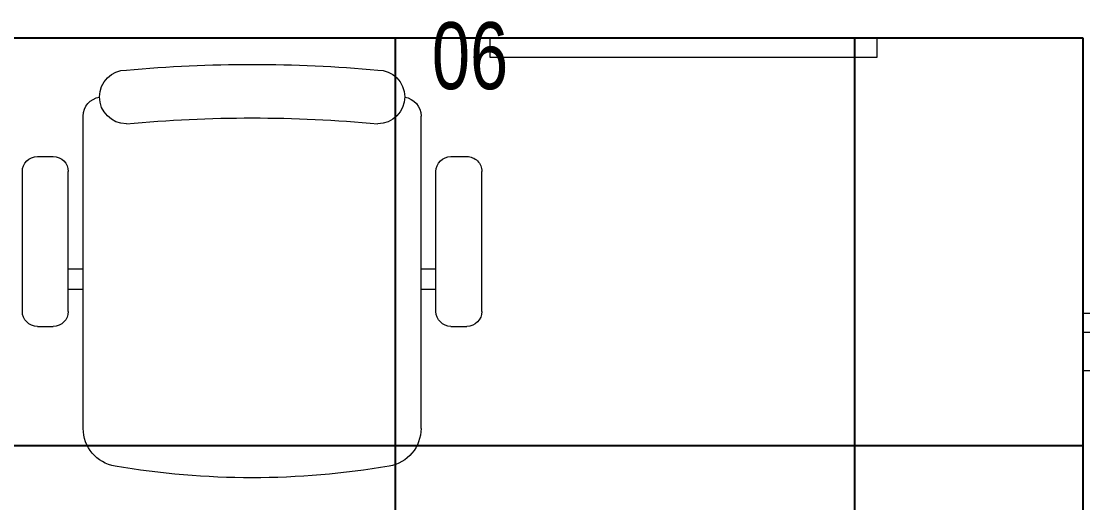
# Model space of a CAD drawing. Header units: inches. Extents: x -246178 to 57169, y -29325 to 19878.
# Drawn here: x 16311 to 17698, y -4775 to -4146 of the extents above; entities that cross this region are included whole.
import ezdxf

# ---------------------------------------------------------------- set-up
doc = ezdxf.new("R2010")
doc.units = ezdxf.units.IN
doc.header["$LTSCALE"] = 25
doc.header["$MEASUREMENT"] = 0
doc.linetypes.add('DASHDOT', pattern=[25.4, 12.7, -6.35, 0, -6.35])
doc.layers.get('0').update_dxf_attribs({"color": 8})
for name, color, linetype, lineweight in [('00-Ground Floor$0$72_EGR_EQP_TAG', 142, 'Continuous', 5), ('00-Ground Floor$0$Aluminum', 251, 'Continuous', 5), ('00-Ground Floor$0$LOADING', 253, 'Continuous', 5), ('00-Ground Floor$0$NEW Wall', 166, 'Continuous', 5), ('00-Ground Floor$0$Walls', 251, 'Continuous', 5), ('E-LITE-CLNG-CNDT', 6, 'DASHDOT', 35)]:
    doc.layers.add(name, color=color, linetype=linetype, lineweight=lineweight)
doc.layers.add('00-Ground Floor$0$False Ceiling', color=251, linetype='Continuous')
doc.styles.add('00-Ground Floor$0$X3G_ENTITY_257CFD', font='swisscl.ttf', dxfattribs={"height": 200})

# ---------------------------------------------------------------- blocks, each defined once
blk = doc.blocks.new('*X67')
at = {"color": 0}
for p, q in [((5, 3), (5, 3)), ((5, 3), (5, 3)), ((5, 3), (5, 3)), ((5, 3), (5, 3)), ((5, 3), (5, 3)), ((5, 3), (5, 3)), ((5, 3), (5, 3)), ((5, 3), (5, 3)), ((5, 3), (5, 3)), ((5, 3), (5, 3)), ((5, 3), (5, 3)), ((5, 3), (5, 3)), ((5, 3), (5, 3)), ((5, 3), (5, 3)), ((5, 3), (5, 3)), ((5, 3), (5, 3)), ((5, 3), (5, 3)), ((5, 3), (5, 3)), ((5, 3), (5, 3)), ((5, 3), (5, 3)), ((5, 3), (5, 3)), ((5, 3), (5, 3)), ((5, 3), (5, 3)), ((5, 3), (5, 3)), ((5, 3), (5, 3)), ((5, 3), (5, 3)), ((5, 3), (5, 3)), ((5, 3), (5, 3)), ((5, 3), (5, 3)), ((5, 3), (5, 3)), ((5, 3), (5, 3)), ((5, 3), (5, 3)), ((5, 3), (5, 3)), ((5, 3), (5, 3)), ((5, 3), (5, 3)), ((5, 3), (5, 3)), ((5, 3), (5, 3)), ((5, 3), (5, 3)), ((5, 3), (5, 3)), ((5, 3), (5, 3)), ((5, 3), (5, 3)), ((5, 3), (5, 3)), ((5, 3), (5, 3)), ((5, 3), (5, 3)), ((5, 3), (5, 3)), ((5, 3), (5, 3)), ((5, 3), (5, 3)), ((5, 3), (5, 3)), ((5, 3), (5, 3)), ((5, 3), (5, 3)), ((5, 3), (5, 3)), ((5, 3), (5, 3)), ((5, 3), (5, 3)), ((5, 3), (5, 3)), ((5, 3), (5, 3)), ((5, 3), (5, 3)), ((5, 3), (5, 3)), ((5, 3), (5, 3)), ((5, 3), (5, 3)), ((5, 3), (5, 3)), ((5, 3), (5, 3)), ((5, 3), (5, 3)), ((5, 3), (5, 3)), ((5, 3), (5, 3)), ((5, 3), (5, 3)), ((5, 3), (5, 3)), ((6, 3), (5, 3)), ((5, 3), (5, 3)), ((6, 3), (5, 3)), ((5, 3), (5, 3)), ((6, 3), (5, 3)), ((5, 3), (5, 3)), ((6, 3), (5, 3)), ((5, 3), (5, 3)), ((5, 3), (5, 3)), ((5, 3), (5, 3)), ((5, 3), (5, 3)), ((5, 3), (5, 3)), ((5, 3), (5, 3)), ((5, 3), (5, 3)), ((5, 3), (5, 3)), ((5, 3), (5, 3)), ((5, 3), (5, 3)), ((5, 3), (5, 3)), ((5, 3), (5, 3)), ((5, 3), (5, 3)), ((5, 3), (5, 3)), ((5, 3), (5, 3)), ((5, 3), (5, 3)), ((5, 3), (5, 3)), ((5, 3), (5, 3)), ((5, 3), (5, 3)), ((5, 3), (5, 3)), ((5, 3), (5, 3)), ((5, 3), (5, 3)), ((5, 3), (5, 3)), ((6, 3), (6, 3)), ((6, 3), (6, 3)), ((6, 3), (6, 3)), ((6, 3), (6, 3)), ((6, 3), (6, 3)), ((6, 3), (6, 3)), ((6, 3), (6, 3)), ((6, 3), (6, 3)), ((6, 3), (6, 3)), ((6, 3), (6, 3)), ((6, 3), (6, 3)), ((6, 3), (6, 3)), ((6, 3), (6, 3)), ((6, 3), (6, 3)), ((6, 3), (6, 3)), ((6, 3), (6, 3)), ((6, 3), (6, 3)), ((6, 3), (6, 3)), ((6, 3), (6, 3)), ((6, 3), (6, 3)), ((6, 3), (6, 3)), ((6, 3), (6, 3)), ((6, 3), (6, 3)), ((6, 3), (6, 3)), ((6, 3), (6, 3)), ((6, 3), (6, 3)), ((6, 3), (6, 3)), ((6, 3), (6, 3)), ((6, 3), (6, 3)), ((6, 3), (6, 3)), ((6, 3), (6, 3)), ((6, 3), (6, 3)), ((6, 3), (6, 3)), ((6, 3), (6, 3)), ((6, 3), (6, 3)), ((6, 3), (6, 3)), ((6, 3), (6, 3)), ((6, 3), (6, 3)), ((6, 3), (6, 3)), ((6, 3), (6, 3)), ((6, 3), (6, 3)), ((6, 3), (6, 3)), ((6, 3), (6, 3)), ((6, 3), (6, 3)), ((6, 3), (6, 3)), ((6, 3), (6, 3)), ((6, 3), (6, 3)), ((6, 3), (6, 3)), ((6, 3), (6, 3)), ((6, 3), (6, 3)), ((6, 3), (6, 3)), ((6, 3), (6, 3)), ((6, 3), (6, 3)), ((6, 3), (6, 3)), ((6, 3), (6, 3)), ((6, 3), (6, 3)), ((6, 3), (6, 3)), ((6, 3), (6, 3)), ((6, 3), (6, 3)), ((6, 3), (6, 3)), ((6, 3), (6, 3)), ((6, 3), (6, 3)), ((6, 3), (6, 3)), ((6, 3), (6, 3)), ((6, 3), (6, 3)), ((6, 3), (6, 3)), ((6, 3), (6, 3)), ((6, 3), (6, 3)), ((6, 3), (6, 3)), ((6, 3), (6, 3)), ((6, 3), (6, 3)), ((6, 3), (6, 3)), ((6, 3), (6, 3)), ((6, 3), (6, 3)), ((6, 3), (6, 3)), ((6, 3), (6, 3)), ((6, 3), (6, 3)), ((6, 3), (6, 3)), ((6, 3), (6, 3)), ((6, 3), (6, 3)), ((6, 3), (6, 3)), ((6, 3), (6, 3)), ((6, 3), (6, 3)), ((6, 3), (6, 3)), ((6, 3), (6, 3)), ((6, 3), (6, 3)), ((6, 3), (6, 3)), ((6, 3), (6, 3)), ((6, 3), (6, 3)), ((6, 3), (6, 3)), ((6, 3), (6, 3)), ((6, 3), (6, 3)), ((6, 3), (6, 3)), ((6, 3), (6, 3)), ((6, 3), (6, 3)), ((6, 3), (6, 3)), ((6, 3), (6, 3)), ((6, 3), (6, 3)), ((6, 3), (6, 3)), ((6, 3), (6, 3)), ((6, 3), (6, 3)), ((6, 3), (6, 3)), ((6, 3), (6, 3)), ((6, 3), (6, 3)), ((6, 3), (6, 3)), ((6, 3), (6, 3)), ((6, 3), (6, 3)), ((6, 3), (6, 3)), ((6, 3), (6, 3)), ((6, 3), (6, 3)), ((6, 3), (6, 3)), ((6, 3), (6, 3)), ((6, 3), (6, 3)), ((6, 3), (6, 3)), ((6, 3), (6, 3)), ((6, 3), (6, 3)), ((6, 3), (6, 3)), ((6, 3), (6, 3)), ((6, 3), (6, 3)), ((6, 3), (6, 3)), ((6, 3), (6, 3)), ((6, 3), (6, 3)), ((6, 3), (6, 3)), ((6, 3), (6, 3)), ((6, 3), (6, 3)), ((6, 3), (6, 3)), ((6, 3), (6, 3)), ((6, 3), (6, 3)), ((6, 3), (6, 3)), ((6, 3), (6, 3)), ((6, 3), (6, 3)), ((6, 3), (6, 3)), ((6, 3), (6, 3)), ((6, 3), (6, 3)), ((6, 3), (6, 3)), ((6, 3), (6, 3)), ((6, 3), (6, 3)), ((6, 3), (6, 3)), ((6, 3), (6, 3)), ((6, 3), (6, 3)), ((6, 3), (6, 3)), ((6, 3), (6, 3)), ((6, 3), (6, 3)), ((6, 3), (6, 3)), ((6, 3), (6, 3)), ((6, 3), (6, 3)), ((6, 3), (6, 3)), ((6, 3), (6, 3)), ((6, 3), (6, 3)), ((6, 3), (6, 3)), ((6, 3), (6, 3)), ((6, 3), (6, 3)), ((6, 3), (6, 3)), ((6, 3), (6, 3)), ((6, 3), (6, 3)), ((6, 3), (6, 3)), ((6, 3), (6, 3)), ((6, 3), (6, 3)), ((6, 3), (6, 3)), ((6, 3), (6, 3)), ((6, 3), (6, 3)), ((6, 3), (6, 3)), ((6, 3), (6, 3)), ((6, 3), (6, 3)), ((6, 3), (6, 3)), ((6, 3), (6, 3)), ((6, 3), (6, 3)), ((6, 3), (6, 3)), ((6, 3), (6, 3)), ((6, 3), (6, 3)), ((6, 3), (6, 3)), ((6, 3), (6, 3)), ((6, 3), (6, 3)), ((6, 3), (6, 3)), ((6, 3), (6, 3)), ((6, 3), (6, 3)), ((6, 3), (6, 3)), ((6, 3), (6, 3)), ((6, 3), (6, 3)), ((6, 3), (6, 3)), ((6, 3), (6, 3)), ((6, 3), (6, 3)), ((6, 3), (6, 3)), ((6, 3), (6, 3)), ((6, 3), (6, 3)), ((6, 3), (6, 3)), ((6, 3), (6, 3)), ((6, 3), (6, 3)), ((6, 3), (6, 3)), ((6, 3), (6, 3)), ((6, 3), (6, 3)), ((6, 3), (6, 3)), ((6, 3), (6, 3)), ((6, 3), (6, 3)), ((6, 3), (6, 3)), ((6, 3), (6, 3)), ((6, 3), (6, 3)), ((6, 3), (6, 3)), ((6, 3), (6, 3)), ((6, 3), (6, 3)), ((6, 3), (6, 3)), ((6, 3), (6, 3)), ((6, 3), (6, 3)), ((6, 3), (6, 3)), ((6, 3), (5, 3)), ((6, 3), (5, 3)), ((6, 3), (5, 3)), ((6, 3), (5, 3)), ((6, 3), (5, 3)), ((6, 3), (6, 3)), ((6, 3), (6, 3)), ((6, 3), (6, 3)), ((6, 3), (6, 3)), ((6, 3), (6, 3)), ((6, 3), (6, 3)), ((6, 3), (6, 3)), ((6, 3), (6, 3)), ((6, 3), (6, 3)), ((6, 3), (6, 3)), ((6, 3), (6, 3)), ((6, 3), (6, 3)), ((6, 3), (6, 3)), ((6, 3), (6, 3)), ((6, 3), (6, 3)), ((6, 3), (6, 3)), ((6, 3), (6, 3)), ((6, 3), (6, 3)), ((6, 3), (6, 3)), ((6, 3), (6, 3)), ((6, 3), (6, 3)), ((6, 3), (6, 3)), ((6, 3), (6, 3)), ((6, 3), (6, 3)), ((6, 3), (6, 3)), ((6, 3), (6, 3)), ((6, 3), (6, 3)), ((6, 3), (6, 3)), ((6, 3), (6, 3)), ((6, 3), (6, 3)), ((6, 3), (6, 3)), ((6, 3), (6, 3)), ((6, 3), (6, 3)), ((6, 3), (6, 3)), ((6, 3), (6, 3)), ((6, 3), (6, 3)), ((6, 3), (6, 3)), ((6, 3), (6, 3)), ((6, 3), (6, 3)), ((6, 3), (6, 3)), ((6, 3), (6, 3)), ((6, 3), (6, 3)), ((6, 3), (6, 3)), ((6, 3), (6, 3)), ((6, 3), (6, 3)), ((6, 3), (6, 3)), ((6, 3), (6, 3)), ((6, 3), (6, 3)), ((6, 3), (6, 3)), ((6, 3), (6, 3)), ((6, 3), (6, 3)), ((6, 3), (6, 3)), ((6, 3), (6, 3)), ((6, 3), (6, 3)), ((6, 3), (6, 3)), ((6, 3), (6, 3)), ((6, 3), (6, 3)), ((6, 3), (6, 3)), ((6, 3), (6, 3)), ((6, 3), (6, 3)), ((6, 3), (6, 3)), ((6, 3), (6, 3)), ((6, 3), (6, 3)), ((6, 3), (6, 3)), ((6, 3), (6, 3)), ((6, 3), (6, 3)), ((6, 3), (6, 3)), ((6, 3), (6, 3)), ((6, 3), (6, 3)), ((6, 3), (6, 3)), ((6, 3), (6, 3)), ((6, 3), (6, 3)), ((6, 3), (6, 3)), ((6, 3), (6, 3)), ((6, 3), (6, 3)), ((6, 3), (6, 3)), ((6, 3), (6, 3)), ((6, 3), (6, 3)), ((6, 3), (6, 3)), ((6, 3), (6, 3)), ((6, 3), (6, 3)), ((6, 3), (6, 3)), ((6, 3), (6, 3)), ((6, 3), (6, 3)), ((6, 3), (6, 3)), ((6, 3), (6, 3)), ((6, 3), (6, 3)), ((6, 3), (6, 3)), ((6, 3), (6, 3)), ((6, 3), (6, 3)), ((6, 3), (6, 3)), ((6, 3), (6, 3)), ((6, 3), (6, 3)), ((6, 3), (6, 3)), ((6, 3), (6, 3)), ((6, 3), (6, 3)), ((6, 3), (6, 3)), ((6, 3), (6, 3)), ((6, 3), (6, 3)), ((6, 3), (6, 3)), ((6, 3), (6, 3)), ((6, 3), (6, 3)), ((6, 3), (6, 3)), ((6, 3), (6, 3)), ((6, 3), (6, 3)), ((6, 3), (6, 3)), ((6, 3), (6, 3)), ((6, 3), (6, 3)), ((6, 3), (6, 3)), ((6, 3), (6, 3)), ((6, 3), (6, 3)), ((6, 3), (6, 3)), ((6, 3), (6, 3)), ((6, 3), (6, 3)), ((6, 3), (6, 3)), ((6, 3), (6, 3)), ((6, 3), (6, 3)), ((6, 3), (6, 3)), ((6, 3), (6, 3)), ((6, 3), (6, 3)), ((6, 3), (6, 3)), ((6, 3), (6, 3)), ((6, 3), (6, 3)), ((6, 3), (6, 3)), ((6, 3), (6, 3)), ((6, 3), (6, 3)), ((6, 3), (6, 3)), ((6, 3), (6, 3)), ((6, 3), (6, 3)), ((6, 3), (6, 3)), ((6, 3), (6, 3)), ((6, 3), (6, 3)), ((6, 3), (6, 3)), ((6, 3), (6, 3)), ((6, 3), (6, 3)), ((6, 3), (6, 3)), ((6, 3), (6, 3)), ((6, 3), (6, 3)), ((6, 3), (6, 3)), ((6, 3), (6, 3)), ((6, 3), (6, 3)), ((6, 3), (6, 3)), ((6, 3), (6, 3)), ((6, 3), (6, 3)), ((6, 3), (6, 3)), ((6, 3), (6, 3)), ((6, 3), (6, 3)), ((6, 3), (6, 3)), ((6, 3), (6, 3)), ((6, 3), (6, 3)), ((6, 3), (6, 3)), ((6, 3), (6, 3)), ((6, 3), (6, 3)), ((6, 3), (6, 3)), ((6, 3), (6, 3)), ((6, 3), (6, 3)), ((6, 3), (6, 3)), ((6, 3), (6, 3)), ((6, 3), (6, 3)), ((6, 3), (6, 3)), ((6, 3), (6, 3)), ((6, 3), (6, 3)), ((6, 3), (6, 3)), ((6, 3), (6, 3)), ((6, 3), (6, 3)), ((6, 3), (6, 3)), ((6, 3), (6, 3)), ((6, 3), (6, 3)), ((6, 3), (6, 3)), ((6, 3), (6, 3)), ((6, 3), (6, 3)), ((6, 3), (6, 3)), ((6, 3), (6, 3)), ((6, 3), (6, 3)), ((6, 3), (6, 3)), ((6, 3), (6, 3)), ((6, 3), (6, 3)), ((6, 3), (6, 3)), ((6, 3), (6, 3)), ((6, 3), (6, 3)), ((6, 3), (6, 3)), ((6, 3), (6, 3)), ((6, 3), (6, 3)), ((6, 3), (6, 3)), ((6, 3), (6, 3)), ((6, 3), (6, 3)), ((6, 3), (6, 3)), ((6, 3), (6, 3)), ((6, 3), (6, 3)), ((6, 3), (6, 3)), ((6, 3), (6, 3)), ((6, 3), (6, 3)), ((6, 3), (6, 3)), ((6, 3), (6, 3)), ((6, 3), (6, 3)), ((6, 3), (6, 3)), ((6, 3), (6, 3)), ((6, 3), (6, 3)), ((6, 3), (6, 3)), ((6, 3), (6, 3)), ((6, 3), (6, 3)), ((6, 3), (6, 3)), ((6, 3), (6, 3)), ((6, 3), (6, 3)), ((6, 3), (6, 3)), ((6, 3), (6, 3)), ((6, 3), (6, 3)), ((6, 3), (6, 3)), ((6, 3), (6, 3)), ((6, 3), (6, 3)), ((6, 3), (6, 3)), ((6, 3), (6, 3)), ((6, 3), (6, 3)), ((6, 3), (6, 3)), ((6, 3), (6, 3)), ((6, 3), (6, 3)), ((6, 3), (6, 3)), ((6, 3), (6, 3)), ((6, 3), (6, 3)), ((6, 3), (6, 3)), ((6, 3), (6, 3)), ((6, 3), (6, 3)), ((6, 3), (6, 3)), ((6, 3), (6, 3)), ((6, 3), (6, 3)), ((6, 3), (6, 3)), ((6, 3), (6, 3)), ((6, 3), (6, 3)), ((6, 3), (6, 3)), ((6, 3), (6, 3)), ((6, 3), (6, 3)), ((6, 3), (6, 3)), ((6, 3), (6, 3)), ((6, 3), (6, 3)), ((6, 3), (6, 3)), ((6, 3), (6, 3)), ((6, 3), (6, 3)), ((6, 3), (6, 3)), ((6, 3), (6, 3)), ((6, 3), (6, 3)), ((6, 3), (6, 3)), ((6, 3), (6, 3)), ((6, 3), (6, 3)), ((6, 3), (6, 3)), ((6, 3), (6, 3)), ((6, 3), (6, 3)), ((6, 3), (6, 3)), ((6, 3), (6, 3)), ((6, 3), (6, 3)), ((6, 3), (6, 3)), ((6, 3), (6, 3)), ((6, 3), (6, 3)), ((6, 3), (6, 3)), ((6, 3), (6, 3)), ((6, 3), (6, 3)), ((6, 3), (6, 3)), ((6, 3), (6, 3)), ((6, 3), (6, 3)), ((6, 3), (6, 3)), ((6, 3), (6, 3)), ((6, 3), (6, 3)), ((6, 3), (6, 3)), ((6, 3), (6, 3)), ((6, 3), (6, 3)), ((6, 3), (6, 3)), ((6, 3), (6, 3)), ((6, 3), (6, 3)), ((6, 3), (6, 3)), ((6, 3), (6, 3)), ((6, 3), (6, 3)), ((6, 3), (6, 3)), ((6, 3), (6, 3)), ((6, 3), (6, 3)), ((6, 3), (6, 3)), ((6, 3), (6, 3)), ((6, 3), (6, 3)), ((6, 3), (6, 3)), ((6, 3), (6, 3)), ((6, 3), (6, 3)), ((6, 3), (6, 3)), ((6, 3), (6, 3)), ((6, 3), (6, 3)), ((6, 3), (6, 3)), ((6, 3), (6, 3)), ((6, 3), (6, 3)), ((6, 3), (6, 3)), ((6, 3), (6, 3)), ((6, 3), (6, 3)), ((6, 3), (6, 3)), ((6, 3), (6, 3)), ((6, 3), (6, 3)), ((6, 3), (6, 3)), ((6, 3), (6, 3)), ((6, 3), (6, 3)), ((6, 3), (6, 3)), ((6, 3), (6, 3)), ((6, 3), (6, 3)), ((6, 3), (6, 3)), ((6, 3), (6, 3)), ((6, 3), (6, 3)), ((6, 3), (6, 3)), ((6, 3), (6, 3)), ((6, 3), (6, 3)), ((6, 3), (6, 3)), ((6, 3), (6, 3)), ((6, 3), (6, 3)), ((6, 3), (6, 3)), ((6, 3), (6, 3)), ((6, 3), (6, 3)), ((6, 3), (6, 3)), ((6, 3), (6, 3)), ((6, 3), (6, 3)), ((6, 3), (6, 3)), ((6, 3), (6, 3)), ((6, 3), (6, 3)), ((6, 3), (6, 3)), ((6, 3), (6, 3))]:
    blk.add_line(p, q, dxfattribs=at)
blk = doc.blocks.new('*X68')
at = {"color": 0}
for p, q in [((13, 1), (13, 1)), ((13, 1), (13, 1)), ((13, 1), (13, 1)), ((13, 1), (13, 1)), ((13, 1), (13, 1)), ((13, 1), (13, 1)), ((13, 1), (13, 1)), ((13, 1), (13, 1)), ((13, 1), (13, 1)), ((13, 1), (13, 1)), ((13, 1), (13, 1)), ((13, 1), (13, 1)), ((13, 1), (13, 1)), ((13, 1), (13, 1)), ((13, 1), (13, 1)), ((13, 1), (14, 1)), ((13, 1), (14, 1)), ((13, 1), (14, 1)), ((13, 1), (13, 1)), ((13, 1), (13, 1)), ((13, 1), (13, 1)), ((13, 1), (13, 1)), ((13, 1), (13, 1)), ((13, 1), (13, 1)), ((13, 1), (13, 1)), ((13, 1), (13, 1)), ((13, 1), (13, 1)), ((13, 1), (13, 1)), ((13, 1), (13, 1)), ((13, 1), (13, 1)), ((13, 1), (13, 1)), ((13, 1), (13, 1)), ((13, 1), (13, 1)), ((13, 1), (13, 1)), ((13, 1), (13, 1)), ((13, 1), (13, 1)), ((13, 1), (13, 1)), ((13, 1), (13, 1)), ((13, 1), (13, 1)), ((13, 1), (13, 1)), ((13, 1), (13, 1)), ((13, 1), (13, 1)), ((13, 1), (13, 1)), ((13, 1), (13, 1)), ((13, 1), (13, 1)), ((13, 1), (13, 1)), ((13, 1), (13, 1)), ((13, 1), (13, 1)), ((13, 1), (13, 1)), ((13, 1), (13, 1)), ((13, 1), (13, 1)), ((13, 1), (13, 1)), ((13, 1), (13, 1)), ((13, 1), (13, 1)), ((13, 1), (13, 1)), ((13, 1), (13, 1)), ((13, 1), (13, 1)), ((13, 1), (13, 1)), ((13, 1), (13, 1)), ((13, 1), (13, 1)), ((13, 1), (13, 1)), ((13, 1), (13, 1)), ((13, 1), (13, 1)), ((13, 1), (13, 1)), ((13, 1), (13, 1)), ((13, 1), (13, 1)), ((13, 1), (13, 1)), ((13, 1), (13, 1)), ((13, 1), (13, 1)), ((13, 1), (13, 1)), ((13, 1), (13, 1)), ((13, 1), (13, 1)), ((13, 1), (13, 1)), ((13, 1), (13, 1)), ((13, 1), (13, 1)), ((13, 1), (13, 1)), ((13, 1), (13, 1)), ((13, 1), (13, 1)), ((13, 1), (13, 1)), ((13, 1), (13, 1)), ((13, 1), (13, 1)), ((13, 1), (13, 1)), ((13, 1), (13, 1)), ((13, 1), (13, 1)), ((13, 1), (13, 1)), ((13, 1), (13, 1)), ((13, 1), (13, 1)), ((13, 1), (13, 1)), ((13, 1), (13, 1)), ((13, 1), (13, 1)), ((13, 1), (13, 1)), ((13, 1), (13, 1)), ((13, 1), (13, 1)), ((13, 1), (13, 1)), ((13, 1), (13, 1)), ((13, 1), (13, 1)), ((13, 1), (13, 1)), ((13, 1), (13, 1)), ((13, 1), (13, 1)), ((13, 1), (13, 1)), ((13, 1), (13, 1)), ((13, 1), (13, 1)), ((13, 1), (13, 1)), ((13, 1), (13, 1)), ((13, 1), (13, 1)), ((13, 1), (13, 1)), ((13, 1), (13, 1)), ((13, 1), (13, 1)), ((13, 1), (13, 1)), ((13, 1), (13, 1)), ((13, 1), (13, 1)), ((13, 1), (13, 1)), ((13, 1), (13, 1)), ((13, 1), (13, 1)), ((13, 1), (13, 1)), ((13, 1), (13, 1)), ((13, 1), (13, 1)), ((13, 1), (13, 1)), ((13, 1), (13, 1)), ((13, 1), (13, 1)), ((13, 1), (13, 1)), ((13, 1), (13, 1)), ((13, 1), (13, 1)), ((13, 1), (14, 1)), ((13, 0), (13, 0)), ((13, 0), (13, 0)), ((13, 0), (13, 0)), ((13, 0), (13, 0)), ((13, 0), (13, 0)), ((13, 0), (13, 0)), ((13, 0), (13, 0)), ((13, 0), (13, 0)), ((13, 0), (13, 0)), ((13, 0), (13, 0)), ((13, 0), (13, 0)), ((13, 0), (13, 0)), ((13, 0), (13, 0)), ((13, 0), (13, 0)), ((13, 0), (13, 0)), ((13, 0), (13, 0)), ((13, 0), (13, 0)), ((13, 0), (13, 0)), ((13, 0), (13, 0)), ((13, 0), (13, 0)), ((13, 0), (13, 0)), ((13, 0), (13, 0)), ((13, 0), (13, 0)), ((13, 0), (13, 0)), ((13, 0), (13, 0)), ((13, 0), (13, 0)), ((13, 0), (13, 0)), ((13, 0), (13, 0)), ((13, 0), (13, 0)), ((13, 0), (13, 0)), ((13, 0), (13, 0)), ((13, 0), (13, 0)), ((13, 0), (13, 0)), ((13, 0), (13, 0)), ((13, 0), (13, 0)), ((13, 0), (13, 0)), ((13, 0), (13, 0)), ((13, 0), (13, 0)), ((13, 0), (13, 0)), ((13, 0), (13, 0)), ((13, 0), (13, 0)), ((13, 0), (13, 0)), ((13, 0), (13, 0)), ((13, 0), (13, 0)), ((13, 0), (13, 0)), ((13, 0), (13, 0)), ((13, 0), (13, 0)), ((13, 0), (13, 0)), ((13, 0), (14, 0)), ((13, 0), (14, 0)), ((13, 0), (13, 0)), ((13, 0), (14, 0)), ((14, 1), (14, 1)), ((14, 1), (14, 1)), ((14, 1), (14, 1)), ((14, 1), (14, 1)), ((14, 1), (14, 1)), ((14, 1), (14, 1)), ((14, 1), (14, 1)), ((14, 1), (14, 1)), ((14, 1), (14, 1)), ((14, 1), (14, 1)), ((14, 1), (14, 1)), ((14, 1), (14, 1)), ((14, 1), (14, 1)), ((14, 1), (14, 1)), ((14, 1), (14, 1)), ((14, 1), (14, 1)), ((14, 1), (14, 1)), ((14, 1), (14, 1)), ((14, 1), (14, 1)), ((14, 1), (14, 1)), ((14, 1), (14, 1)), ((14, 1), (14, 1)), ((14, 1), (14, 1)), ((14, 1), (14, 1)), ((14, 1), (14, 1)), ((14, 1), (14, 1)), ((14, 1), (14, 1)), ((14, 1), (14, 1)), ((14, 1), (14, 1)), ((14, 1), (14, 1)), ((14, 1), (14, 1)), ((14, 1), (14, 1)), ((14, 1), (14, 1)), ((14, 1), (14, 1)), ((14, 1), (14, 1)), ((14, 1), (14, 1)), ((14, 1), (14, 1)), ((14, 1), (14, 1)), ((14, 1), (14, 1)), ((14, 1), (14, 1)), ((14, 1), (14, 1)), ((14, 1), (14, 1)), ((14, 1), (14, 1)), ((14, 1), (14, 1)), ((14, 1), (14, 1)), ((14, 1), (14, 1)), ((14, 1), (14, 1)), ((14, 1), (14, 1)), ((14, 1), (14, 1)), ((14, 1), (14, 1)), ((14, 1), (14, 1)), ((14, 1), (14, 1)), ((14, 1), (14, 1)), ((14, 1), (14, 1)), ((14, 1), (14, 1)), ((14, 1), (14, 1)), ((14, 1), (14, 1)), ((14, 1), (14, 1)), ((14, 1), (14, 1)), ((14, 1), (14, 1)), ((14, 1), (14, 1)), ((14, 1), (14, 1)), ((14, 1), (14, 1)), ((14, 1), (14, 1)), ((14, 1), (14, 1)), ((14, 1), (14, 1)), ((14, 1), (14, 1)), ((14, 1), (14, 1)), ((14, 1), (14, 1)), ((14, 1), (14, 1)), ((14, 1), (14, 1)), ((14, 1), (14, 1)), ((14, 1), (14, 1)), ((14, 1), (14, 1)), ((14, 1), (14, 1)), ((14, 1), (14, 1)), ((14, 1), (14, 1)), ((14, 1), (14, 1)), ((14, 1), (14, 1)), ((14, 1), (14, 1)), ((14, 1), (14, 1)), ((14, 1), (14, 1)), ((14, 1), (14, 1)), ((14, 1), (14, 1)), ((14, 1), (14, 1)), ((14, 1), (14, 1)), ((14, 1), (14, 1)), ((14, 1), (14, 1)), ((14, 1), (14, 1)), ((14, 1), (14, 1)), ((14, 1), (14, 1)), ((14, 1), (14, 1)), ((14, 1), (14, 1)), ((14, 1), (14, 1)), ((14, 0), (14, 0)), ((14, 0), (14, 0)), ((14, 0), (14, 0)), ((14, 0), (14, 0)), ((14, 0), (14, 0)), ((14, 0), (14, 0)), ((14, 0), (14, 0)), ((14, 0), (14, 0)), ((14, 0), (14, 0)), ((14, 0), (14, 0)), ((14, 0), (14, 0)), ((14, 0), (14, 0)), ((14, 0), (14, 0)), ((14, 0), (14, 0)), ((14, 0), (14, 0)), ((14, 0), (14, 0)), ((14, 0), (14, 0)), ((14, 0), (14, 0)), ((14, 0), (14, 0)), ((14, 0), (14, 0)), ((14, 0), (14, 0)), ((14, 0), (14, 0)), ((14, 0), (14, 0)), ((14, 0), (14, 0)), ((14, 0), (14, 0)), ((14, 0), (14, 0)), ((14, 0), (14, 0)), ((14, 0), (14, 0)), ((14, 0), (14, 0)), ((14, 0), (14, 0)), ((14, 0), (14, 0)), ((14, 0), (14, 0)), ((14, 0), (14, 0)), ((14, 0), (14, 0)), ((14, 0), (14, 0)), ((14, 0), (14, 0)), ((14, 0), (14, 0)), ((14, 0), (14, 0)), ((14, 0), (14, 0)), ((14, 0), (14, 0)), ((14, 0), (14, 0)), ((14, 0), (14, 0)), ((14, 0), (14, 0)), ((14, 0), (14, 0)), ((14, 0), (14, 0)), ((14, 0), (14, 0)), ((14, 0), (14, 0)), ((14, 0), (14, 0)), ((13, 0), (13, 0)), ((13, 0), (14, 0)), ((13, 0), (13, 0)), ((13, 0), (14, 0)), ((13, 0), (13, 0)), ((13, 0), (14, 0)), ((13, 0), (13, 0)), ((13, 0), (13, 0)), ((13, 0), (13, 0)), ((13, 0), (13, 0)), ((13, 0), (14, 0)), ((13, 0), (13, 0)), ((13, 0), (14, 0)), ((13, 0), (13, 0)), ((13, 0), (14, 0)), ((13, 0), (13, 0)), ((13, 0), (14, 0)), ((13, 0), (13, 0)), ((13, 0), (14, 0)), ((13, 0), (13, 0)), ((13, 0), (14, 0)), ((13, 0), (13, 0)), ((13, 0), (14, 0)), ((13, 0), (13, 0)), ((13, 0), (13, 0)), ((13, 0), (13, 0)), ((13, 0), (14, 0)), ((13, 0), (13, 0)), ((13, 0), (14, 0)), ((13, 0), (13, 0)), ((13, 0), (14, 0)), ((13, 0), (13, 0)), ((13, 0), (14, 0)), ((13, 0), (13, 0)), ((13, 0), (13, 0)), ((13, 0), (13, 0)), ((13, 0), (13, 0)), ((13, 0), (13, 0)), ((13, 0), (13, 0)), ((13, 0), (13, 0)), ((13, 0), (13, 0)), ((13, 0), (13, 0)), ((13, 0), (13, 0)), ((13, 0), (13, 0)), ((13, 0), (13, 0)), ((13, 0), (13, 0)), ((13, 0), (13, 0)), ((13, 0), (13, 0)), ((13, 0), (13, 0)), ((13, 0), (13, 0)), ((13, 0), (13, 0)), ((13, 0), (13, 0)), ((13, 0), (13, 0)), ((13, 0), (13, 0)), ((13, 0), (13, 0)), ((13, 0), (13, 0)), ((13, 0), (13, 0)), ((13, 0), (13, 0)), ((13, 0), (13, 0)), ((13, 0), (13, 0)), ((13, 0), (13, 0)), ((13, 0), (13, 0)), ((13, 0), (13, 0)), ((13, 0), (13, 0)), ((13, -1), (13, -1)), ((13, -1), (13, -1)), ((13, -1), (13, -1)), ((13, -1), (13, -1)), ((13, -1), (13, -1)), ((13, -1), (14, -1)), ((13, -1), (13, -1)), ((14, 0), (14, 0)), ((14, 0), (14, 0)), ((14, 0), (14, 0)), ((14, 0), (14, 0)), ((14, 0), (14, 0)), ((14, 0), (14, 0)), ((14, 0), (14, 0)), ((14, 0), (14, 0)), ((14, 0), (14, 0)), ((14, 0), (14, 0)), ((14, 0), (14, 0)), ((14, 0), (14, 0)), ((14, 0), (14, 0)), ((14, 0), (14, 0)), ((14, 0), (14, 0)), ((13, 0), (14, 0)), ((14, 0), (14, 0)), ((14, 0), (14, 0)), ((14, 0), (14, 0)), ((14, 0), (14, 0)), ((14, 0), (14, 0)), ((14, 0), (14, 0)), ((14, 0), (14, 0)), ((14, 0), (14, 0)), ((14, 0), (14, 0)), ((14, 0), (14, 0)), ((14, 0), (14, 0)), ((14, 0), (14, 0)), ((14, 0), (14, 0)), ((14, 0), (14, 0)), ((14, 0), (14, 0)), ((14, 0), (14, 0)), ((14, 0), (14, 0)), ((14, 0), (14, 0)), ((14, 0), (14, 0)), ((14, 0), (14, 0)), ((14, 0), (14, 0)), ((14, 0), (14, 0)), ((14, 0), (14, 0)), ((14, 0), (14, 0)), ((14, 0), (14, 0)), ((14, 0), (14, 0)), ((14, 0), (14, 0)), ((14, 0), (14, 0)), ((14, 0), (14, 0)), ((14, 0), (14, 0)), ((14, 0), (14, 0)), ((14, 0), (14, 0)), ((14, 0), (14, 0)), ((14, 0), (14, 0)), ((14, -1), (14, -1)), ((14, -1), (14, -1)), ((14, -1), (14, -1)), ((14, -1), (14, -1)), ((14, -1), (14, -1))]:
    blk.add_line(p, q, dxfattribs=at)
blk = doc.blocks.new('00-Ground Floor$0$GF21018-P')
at = {"color": 0}
for p, q in [((-0.2207, 0.4756), (-0.2207, 0.0675)), ((0.2205, 0.4756), (0.2205, 0.0675)), ((-0.2806, 0.3422), (-0.2598, 0.3422)), ((0.2596, 0.3422), (0.2804, 0.3422)), ((-0.3002, 0.3226), (-0.3002, 0.14)), ((-0.2402, 0.3226), (-0.2402, 0.14)), ((0.24, 0.3226), (0.24, 0.14)), ((0.3, 0.3226), (0.3, 0.14)), ((-0.2402, 0.2937), (-0.2207, 0.2937)), ((0.2205, 0.2937), (0.24, 0.2937)), ((-0.2402, 0.2671), (-0.2207, 0.2671)), ((0.2205, 0.2671), (0.24, 0.2671)), ((-0.2806, 0.1204), (-0.2598, 0.1204)), ((0.2596, 0.1204), (0.2804, 0.1204))]:
    blk.add_line(p, q, dxfattribs=at)
for points in [[(0.24, 0.2937), (0.24, 0.2937), (0.24, 0.2937), (0.24, 0.2937), (0.24, 0.2937), (0.24, 0.2937), (0.24, 0.2937), (0.24, 0.2937), (0.24, 0.2937), (0.24, 0.2937), (0.24, 0.2937), (0.24, 0.2937), (0.24, 0.2937), (0.24, 0.2937), (0.24, 0.2937), (0.24, 0.2937), (0.24, 0.2937), (0.24, 0.2937), (0.24, 0.2937), (0.24, 0.2937), (0.24, 0.2937), (0.24, 0.2937), (0.24, 0.2937), (0.24, 0.2937), (0.24, 0.2937), (0.24, 0.2937), (0.24, 0.2937), (0.24, 0.2937), (0.24, 0.2937), (0.24, 0.2937), (0.24, 0.2937), (0.24, 0.2937), (0.24, 0.2937), (0.24, 0.2937), (0.24, 0.2937), (0.24, 0.2937), (0.24, 0.2937), (0.24, 0.2937), (0.24, 0.2937), (0.24, 0.2937), (0.24, 0.2937), (0.24, 0.2937), (0.24, 0.2937), (0.24, 0.2937), (0.24, 0.2937), (0.24, 0.2937), (0.24, 0.2937), (0.24, 0.2937), (0.24, 0.2937), (0.24, 0.2937), (0.24, 0.2937), (0.24, 0.2937), (0.24, 0.2937), (0.24, 0.2937), (0.24, 0.2937), (0.24, 0.2937), (0.24, 0.2937), (0.24, 0.2937), (0.24, 0.2937), (0.24, 0.2937), (0.24, 0.2937), (0.24, 0.2937), (0.24, 0.2937), (0.24, 0.2937), (0.24, 0.2937), (0.24, 0.2937), (0.24, 0.2937), (0.24, 0.2937), (0.24, 0.2937), (0.24, 0.2937), (0.24, 0.2937), (0.24, 0.2937), (0.24, 0.2937), (0.24, 0.2937), (0.24, 0.2937), (0.24, 0.2937), (0.24, 0.2937), (0.24, 0.2937), (0.24, 0.2937), (0.24, 0.2937), (0.24, 0.2937), (0.24, 0.2937), (0.24, 0.2937), (0.24, 0.2937), (0.24, 0.2937), (0.24, 0.2937), (0.24, 0.2937), (0.24, 0.2937), (0.24, 0.2937), (0.24, 0.2937), (0.24, 0.2937), (0.24, 0.2937), (0.24, 0.2937), (0.24, 0.2937), (0.24, 0.2937), (0.24, 0.2937), (0.24, 0.2937), (0.24, 0.2937), (0.24, 0.2937), (0.24, 0.2937), (0.24, 0.2937), (0.24, 0.2937), (0.24, 0.2937), (0.24, 0.2937), (0.24, 0.2937), (0.24, 0.2937), (0.24, 0.2937), (0.24, 0.2937), (0.24, 0.2937), (0.24, 0.2937), (0.24, 0.2937), (0.24, 0.2937), (0.24, 0.2937), (0.24, 0.2937), (0.24, 0.2937), (0.24, 0.2937), (0.24, 0.2937), (0.24, 0.2937), (0.24, 0.2937), (0.24, 0.2937), (0.24, 0.2937), (0.24, 0.2937), (0.24, 0.2937), (0.24, 0.2937), (0.24, 0.2937), (0.24, 0.2937), (0.24, 0.2937), (0.24, 0.2937), (0.24, 0.2937), (0.24, 0.2937), (0.24, 0.2937), (0.24, 0.2937), (0.24, 0.2937), (0.24, 0.2937), (0.24, 0.2937), (0.24, 0.2937), (0.24, 0.2937), (0.24, 0.2937), (0.24, 0.2937), (0.24, 0.2937), (0.24, 0.2937), (0.24, 0.2937), (0.24, 0.2937), (0.24, 0.2937), (0.24, 0.2937), (0.24, 0.2937), (0.24, 0.2937), (0.24, 0.2937), (0.24, 0.2937), (0.24, 0.2937), (0.24, 0.2937), (0.24, 0.2937), (0.24, 0.2937), (0.24, 0.2937), (0.24, 0.2937), (0.24, 0.2937), (0.24, 0.2937), (0.24, 0.2937), (0.24, 0.2937), (0.24, 0.2937), (0.24, 0.2937), (0.24, 0.2937), (0.24, 0.2937), (0.24, 0.2937), (0.24, 0.2937), (0.24, 0.2937), (0.24, 0.2937), (0.24, 0.2937), (0.24, 0.2937), (0.24, 0.2937), (0.24, 0.2937), (0.24, 0.2937), (0.24, 0.2937), (0.24, 0.2937), (0.24, 0.2937), (0.24, 0.2937), (0.24, 0.2937), (0.24, 0.2937), (0.24, 0.2937), (0.24, 0.2937), (0.24, 0.2937), (0.24, 0.2937), (0.24, 0.2937), (0.24, 0.2937), (0.24, 0.2937), (0.24, 0.2937), (0.24, 0.2937), (0.24, 0.2937), (0.24, 0.2937), (0.24, 0.2937), (0.24, 0.2937), (0.24, 0.2937), (0.24, 0.2937), (0.24, 0.2937), (0.24, 0.2937), (0.24, 0.2937), (0.24, 0.2937), (0.24, 0.2937), (0.24, 0.2937), (0.24, 0.2937), (0.24, 0.2937), (0.24, 0.2937), (0.24, 0.2937), (0.24, 0.2937), (0.24, 0.2937), (0.24, 0.2937), (0.24, 0.2937), (0.24, 0.2937), (0.24, 0.2937), (0.24, 0.2937), (0.24, 0.2937), (0.24, 0.2937), (0.24, 0.2937), (0.24, 0.2937), (0.24, 0.2937), (0.24, 0.2937), (0.24, 0.2937), (0.24, 0.2937), (0.24, 0.2937), (0.24, 0.2937), (0.24, 0.2937), (0.24, 0.2937), (0.24, 0.2937), (0.24, 0.2937), (0.24, 0.2937), (0.24, 0.2937), (0.24, 0.2937), (0.24, 0.2937), (0.24, 0.2937), (0.24, 0.2937), (0.24, 0.2937), (0.24, 0.2937), (0.24, 0.2937), (0.24, 0.2937), (0.24, 0.2937), (0.24, 0.2937), (0.24, 0.2937), (0.24, 0.2937), (0.24, 0.2937), (0.24, 0.2937), (0.24, 0.2937), (0.24, 0.2937), (0.24, 0.2937), (0.24, 0.2937), (0.24, 0.2937), (0.24, 0.2937), (0.24, 0.2937), (0.24, 0.2937), (0.24, 0.2937), (0.24, 0.2937), (0.24, 0.2937), (0.24, 0.2937), (0.24, 0.2937), (0.24, 0.2937), (0.24, 0.2937), (0.24, 0.2937), (0.24, 0.2937), (0.24, 0.2937), (0.24, 0.2937), (0.24, 0.2937), (0.24, 0.2937), (0.24, 0.2937), (0.24, 0.2937), (0.24, 0.2937), (0.24, 0.2937), (0.24, 0.2937), (0.24, 0.2937), (0.24, 0.2937), (0.24, 0.2937), (0.24, 0.2937), (0.24, 0.2937), (0.24, 0.2937), (0.24, 0.2937), (0.24, 0.2937), (0.24, 0.2937), (0.24, 0.2937), (0.24, 0.2937)], [(0.24, 0.2937), (0.24, 0.2937), (0.24, 0.2937), (0.24, 0.2937), (0.24, 0.2937), (0.24, 0.2937), (0.24, 0.2937), (0.24, 0.2937), (0.24, 0.2937), (0.24, 0.2937), (0.24, 0.2937), (0.24, 0.2937), (0.24, 0.2937), (0.24, 0.2937), (0.24, 0.2937), (0.24, 0.2937), (0.24, 0.2937), (0.24, 0.2937), (0.24, 0.2937), (0.24, 0.2937), (0.24, 0.2937), (0.24, 0.2937), (0.24, 0.2937), (0.24, 0.2937), (0.24, 0.2937), (0.24, 0.2937), (0.24, 0.2937), (0.24, 0.2937), (0.24, 0.2937), (0.24, 0.2937), (0.24, 0.2937), (0.24, 0.2937), (0.24, 0.2937), (0.24, 0.2937), (0.24, 0.2937), (0.24, 0.2937), (0.24, 0.2937), (0.24, 0.2937), (0.24, 0.2937), (0.24, 0.2937), (0.24, 0.2937), (0.24, 0.2937), (0.24, 0.2937), (0.24, 0.2937), (0.24, 0.2937), (0.24, 0.2937), (0.24, 0.2937), (0.24, 0.2937), (0.24, 0.2937), (0.24, 0.2937), (0.24, 0.2937), (0.24, 0.2937), (0.24, 0.2937), (0.24, 0.2937), (0.24, 0.2937), (0.24, 0.2937), (0.24, 0.2937), (0.24, 0.2937), (0.24, 0.2937), (0.24, 0.2937), (0.24, 0.2937), (0.24, 0.2937), (0.24, 0.2937), (0.24, 0.2937), (0.24, 0.2937), (0.24, 0.2937), (0.24, 0.2937), (0.24, 0.2937), (0.24, 0.2937), (0.24, 0.2937), (0.24, 0.2937), (0.24, 0.2937), (0.24, 0.2937), (0.24, 0.2937), (0.24, 0.2937), (0.24, 0.2937), (0.24, 0.2937), (0.24, 0.2937), (0.24, 0.2937), (0.24, 0.2937), (0.24, 0.2937), (0.24, 0.2937), (0.24, 0.2937), (0.24, 0.2937), (0.24, 0.2937), (0.24, 0.2937), (0.24, 0.2937), (0.24, 0.2937), (0.24, 0.2937), (0.24, 0.2937), (0.24, 0.2937), (0.24, 0.2937), (0.24, 0.2937), (0.24, 0.2937), (0.24, 0.2937), (0.24, 0.2937), (0.24, 0.2937), (0.24, 0.2937), (0.24, 0.2937), (0.24, 0.2937), (0.24, 0.2937), (0.24, 0.2937), (0.24, 0.2937), (0.24, 0.2937), (0.24, 0.2937), (0.24, 0.2937), (0.24, 0.2937), (0.24, 0.2937), (0.24, 0.2937), (0.24, 0.2937), (0.24, 0.2937), (0.24, 0.2937), (0.24, 0.2937), (0.24, 0.2937), (0.24, 0.2937), (0.24, 0.2937), (0.24, 0.2937), (0.24, 0.2937), (0.24, 0.2937), (0.24, 0.2937), (0.24, 0.2937), (0.24, 0.2937), (0.24, 0.2937), (0.24, 0.2937), (0.24, 0.2937), (0.24, 0.2937), (0.24, 0.2937), (0.24, 0.2937), (0.24, 0.2937), (0.24, 0.2937), (0.24, 0.2937), (0.24, 0.2937), (0.24, 0.2937), (0.24, 0.2937), (0.24, 0.2937), (0.24, 0.2937), (0.24, 0.2937), (0.24, 0.2937), (0.24, 0.2937), (0.24, 0.2937), (0.24, 0.2937), (0.24, 0.2937), (0.24, 0.2937), (0.24, 0.2937), (0.24, 0.2937), (0.24, 0.2937), (0.24, 0.2937), (0.24, 0.2937), (0.24, 0.2937), (0.24, 0.2937), (0.24, 0.2937), (0.24, 0.2937), (0.24, 0.2937), (0.24, 0.2937), (0.24, 0.2937), (0.24, 0.2937), (0.24, 0.2937), (0.24, 0.2937), (0.24, 0.2937), (0.24, 0.2937), (0.24, 0.2937), (0.24, 0.2937), (0.24, 0.2937), (0.24, 0.2937), (0.24, 0.2937), (0.24, 0.2937), (0.24, 0.2937), (0.24, 0.2937), (0.24, 0.2937), (0.24, 0.2937), (0.24, 0.2937), (0.24, 0.2937), (0.24, 0.2937), (0.24, 0.2937), (0.24, 0.2937), (0.24, 0.2937), (0.24, 0.2937), (0.24, 0.2937), (0.24, 0.2937), (0.24, 0.2937), (0.24, 0.2937), (0.24, 0.2937), (0.24, 0.2937), (0.24, 0.2937), (0.24, 0.2937), (0.24, 0.2937), (0.24, 0.2937), (0.24, 0.2937), (0.24, 0.2937), (0.24, 0.2937), (0.24, 0.2937), (0.24, 0.2937), (0.24, 0.2937), (0.24, 0.2937), (0.24, 0.2937), (0.24, 0.2937), (0.24, 0.2937), (0.24, 0.2937), (0.24, 0.2937), (0.24, 0.2937), (0.24, 0.2937), (0.24, 0.2937), (0.24, 0.2937), (0.24, 0.2937), (0.24, 0.2937), (0.24, 0.2937), (0.24, 0.2937), (0.24, 0.2937), (0.24, 0.2937), (0.24, 0.2937), (0.24, 0.2937), (0.24, 0.2937), (0.24, 0.2937), (0.24, 0.2937), (0.24, 0.2937), (0.24, 0.2937), (0.24, 0.2937), (0.24, 0.2937), (0.24, 0.2937)], [(0.24, 0.2937), (0.24, 0.2937), (0.24, 0.2937), (0.24, 0.2937), (0.24, 0.2937), (0.24, 0.2937), (0.24, 0.2937), (0.24, 0.2937), (0.24, 0.2937), (0.24, 0.2937), (0.24, 0.2937), (0.24, 0.2937), (0.24, 0.2937), (0.24, 0.2937), (0.24, 0.2937), (0.24, 0.2937), (0.24, 0.2937), (0.24, 0.2937), (0.24, 0.2937), (0.24, 0.2937), (0.24, 0.2937), (0.24, 0.2937), (0.24, 0.2937), (0.24, 0.2937), (0.24, 0.2937), (0.24, 0.2937), (0.24, 0.2937), (0.24, 0.2937), (0.24, 0.2937), (0.24, 0.2937), (0.24, 0.2937), (0.24, 0.2937), (0.24, 0.2937), (0.24, 0.2937), (0.24, 0.2937), (0.24, 0.2937), (0.24, 0.2937), (0.24, 0.2937), (0.24, 0.2937), (0.24, 0.2937), (0.24, 0.2937), (0.24, 0.2937), (0.24, 0.2937), (0.24, 0.2937), (0.24, 0.2937), (0.24, 0.2937), (0.24, 0.2937), (0.24, 0.2937), (0.24, 0.2937), (0.24, 0.2937), (0.24, 0.2937), (0.24, 0.2937), (0.24, 0.2937), (0.24, 0.2937), (0.24, 0.2937), (0.24, 0.2937), (0.24, 0.2937), (0.24, 0.2937), (0.24, 0.2937), (0.24, 0.2937), (0.24, 0.2937), (0.24, 0.2937), (0.24, 0.2937), (0.24, 0.2937), (0.24, 0.2937), (0.24, 0.2937), (0.24, 0.2937), (0.24, 0.2937), (0.24, 0.2937), (0.24, 0.2937), (0.24, 0.2937), (0.24, 0.2937), (0.24, 0.2937), (0.24, 0.2937), (0.24, 0.2937), (0.24, 0.2937), (0.24, 0.2937), (0.24, 0.2937), (0.24, 0.2937), (0.24, 0.2937), (0.24, 0.2937), (0.24, 0.2937), (0.24, 0.2937), (0.24, 0.2937), (0.24, 0.2937), (0.24, 0.2937), (0.24, 0.2937), (0.24, 0.2937), (0.24, 0.2937), (0.24, 0.2937), (0.24, 0.2937), (0.24, 0.2937), (0.24, 0.2937), (0.24, 0.2937), (0.24, 0.2937), (0.24, 0.2937), (0.24, 0.2937), (0.24, 0.2937), (0.24, 0.2937), (0.24, 0.2937), (0.24, 0.2937), (0.24, 0.2937), (0.24, 0.2937), (0.24, 0.2937), (0.24, 0.2937), (0.24, 0.2937), (0.24, 0.2937), (0.24, 0.2937), (0.24, 0.2937), (0.24, 0.2937), (0.24, 0.2937), (0.24, 0.2937), (0.24, 0.2937), (0.24, 0.2937), (0.24, 0.2937), (0.24, 0.2937), (0.24, 0.2937), (0.24, 0.2937), (0.24, 0.2937), (0.24, 0.2937), (0.24, 0.2937), (0.24, 0.2937), (0.24, 0.2937), (0.24, 0.2937), (0.24, 0.2937), (0.24, 0.2937), (0.24, 0.2937), (0.24, 0.2937), (0.24, 0.2937), (0.24, 0.2937), (0.24, 0.2937), (0.24, 0.2937), (0.24, 0.2937), (0.24, 0.2937), (0.24, 0.2937), (0.24, 0.2937), (0.24, 0.2937), (0.24, 0.2937), (0.24, 0.2937), (0.24, 0.2937), (0.24, 0.2937), (0.24, 0.2937), (0.24, 0.2937), (0.24, 0.2937), (0.24, 0.2937), (0.24, 0.2937), (0.24, 0.2937), (0.24, 0.2937), (0.24, 0.2937), (0.24, 0.2937), (0.24, 0.2937), (0.24, 0.2937), (0.24, 0.2937), (0.24, 0.2937), (0.24, 0.2937), (0.24, 0.2937), (0.24, 0.2937), (0.24, 0.2937), (0.24, 0.2937), (0.24, 0.2937), (0.24, 0.2937), (0.24, 0.2937), (0.24, 0.2937), (0.24, 0.2937), (0.24, 0.2937), (0.24, 0.2937), (0.24, 0.2937), (0.24, 0.2937), (0.24, 0.2937), (0.24, 0.2937), (0.24, 0.2937), (0.24, 0.2937), (0.24, 0.2937), (0.24, 0.2937), (0.24, 0.2937), (0.24, 0.2937), (0.24, 0.2937), (0.24, 0.2937), (0.24, 0.2937), (0.24, 0.2937), (0.24, 0.2937), (0.24, 0.2937), (0.24, 0.2937), (0.24, 0.2937), (0.24, 0.2937), (0.24, 0.2937), (0.24, 0.2937), (0.24, 0.2937), (0.24, 0.2937), (0.24, 0.2937), (0.24, 0.2937), (0.24, 0.2937), (0.24, 0.2937), (0.24, 0.2937), (0.24, 0.2937), (0.24, 0.2937), (0.24, 0.2937), (0.24, 0.2937), (0.24, 0.2937), (0.24, 0.2937), (0.24, 0.2937), (0.24, 0.2937), (0.24, 0.2937), (0.24, 0.2937), (0.24, 0.2937), (0.24, 0.2937), (0.24, 0.2937), (0.24, 0.2937), (0.24, 0.2937), (0.24, 0.2937), (0.24, 0.2937), (0.24, 0.2937), (0.24, 0.2937), (0.24, 0.2937)]]:
    blk.add_lwpolyline(points, close=True, dxfattribs=at)
for centre, radius, start, end in [((-0.0001, -0.5295), 1.0695, 80.3671, 99.6329), ((-0.1707, 0.4756), 0.05, 99.6329, 180), ((0.1705, 0.4756), 0.05, 0, 80.3671), ((-0.2806, 0.3226), 0.0196, 90, 180), ((-0.2598, 0.3226), 0.0196, 360, 90), ((0.2596, 0.3226), 0.0196, 90, 180), ((0.2804, 0.3226), 0.0196, 0, 90), ((-0.2806, 0.14), 0.0196, 180, 270), ((-0.2598, 0.14), 0.0196, 270, 360), ((0.2596, 0.14), 0.0196, 180, 270), ((0.2804, 0.14), 0.0196, 270, 0), ((-0.1643, 0.0425), 0.0351, 90, 270), ((0, 1.8467), 1.7767, 264.6946, 275.3053), ((0.1641, 0.0425), 0.0351, 270, 90), ((-0.1957, 0.0675), 0.025, 180, 261.4721), ((0.1955, 0.0675), 0.025, 278.5279, 360), ((0, 1.8314), 1.8314, 264.8532, 275.147)]:
    blk.add_arc(centre, radius, start, end, dxfattribs=at)
at = {"layer": '00-Ground Floor$0$NEW Wall', "color": 0, "linetype": 'Continuous'}
for points in [[(0.24, 0.2937), (0.24, 0.2937), (0.24, 0.2937), (0.24, 0.2937), (0.24, 0.2937), (0.24, 0.2937), (0.24, 0.2937), (0.24, 0.2937)], [(0.24, 0.2937), (0.24, 0.2937), (0.24, 0.2937), (0.24, 0.2937), (0.24, 0.2937), (0.24, 0.2937), (0.24, 0.2937)], [(0.24, 0.2937), (0.24, 0.2937), (0.24, 0.2937), (0.24, 0.2937), (0.24, 0.2937), (0.24, 0.2937), (0.24, 0.2937), (0.24, 0.2937), (0.24, 0.2937)], [(0.24, 0.2937), (0.24, 0.2937), (0.24, 0.2937), (0.24, 0.2937), (0.24, 0.2937), (0.24, 0.2937), (0.24, 0.2937), (0.24, 0.2937), (0.24, 0.2937), (0.24, 0.2937)], [(0.24, 0.2937), (0.24, 0.2937), (0.24, 0.2937), (0.24, 0.2937), (0.24, 0.2937), (0.24, 0.2937), (0.24, 0.2937), (0.24, 0.2937), (0.24, 0.2937), (0.24, 0.2937), (0.24, 0.2937), (0.24, 0.2937), (0.24, 0.2937), (0.24, 0.2937), (0.24, 0.2937)], [(0.24, 0.2937), (0.24, 0.2937), (0.24, 0.2937), (0.24, 0.2937), (0.24, 0.2937), (0.24, 0.2937), (0.24, 0.2937), (0.24, 0.2937), (0.24, 0.2937), (0.24, 0.2937)], [(0.24, 0.2937), (0.24, 0.2937), (0.24, 0.2937), (0.24, 0.2937), (0.24, 0.2937), (0.24, 0.2937), (0.24, 0.2937), (0.24, 0.2937), (0.24, 0.2937), (0.24, 0.2937)], [(0.24, 0.2937), (0.24, 0.2937), (0.24, 0.2937), (0.24, 0.2937), (0.24, 0.2937), (0.24, 0.2937), (0.24, 0.2937), (0.24, 0.2937), (0.24, 0.2937), (0.24, 0.2937)], [(0.24, 0.2937), (0.24, 0.2937), (0.24, 0.2937), (0.24, 0.2937), (0.24, 0.2937), (0.24, 0.2937), (0.24, 0.2937), (0.24, 0.2937), (0.24, 0.2937), (0.24, 0.2937), (0.24, 0.2937), (0.24, 0.2937), (0.24, 0.2937), (0.24, 0.2937), (0.24, 0.2937), (0.24, 0.2937), (0.24, 0.2937), (0.24, 0.2937)], [(0.24, 0.2937), (0.24, 0.2937), (0.24, 0.2937), (0.24, 0.2937), (0.24, 0.2937), (0.24, 0.2937), (0.24, 0.2937), (0.24, 0.2937), (0.24, 0.2937), (0.24, 0.2937), (0.24, 0.2937), (0.24, 0.2937)], [(0.24, 0.2937), (0.24, 0.2937), (0.24, 0.2937), (0.24, 0.2937), (0.24, 0.2937), (0.24, 0.2937), (0.24, 0.2937)], [(0.24, 0.2937), (0.24, 0.2937), (0.24, 0.2937), (0.24, 0.2937), (0.24, 0.2937), (0.24, 0.2937), (0.24, 0.2937), (0.24, 0.2937), (0.24, 0.2937), (0.24, 0.2937), (0.24, 0.2937), (0.24, 0.2937), (0.24, 0.2937), (0.24, 0.2937), (0.24, 0.2937), (0.24, 0.2937), (0.24, 0.2937), (0.24, 0.2937), (0.24, 0.2937), (0.24, 0.2937), (0.24, 0.2937), (0.24, 0.2937), (0.24, 0.2937), (0.24, 0.2937), (0.24, 0.2937), (0.24, 0.2937), (0.24, 0.2937), (0.24, 0.2937), (0.24, 0.2937), (0.24, 0.2937), (0.24, 0.2937), (0.24, 0.2937), (0.24, 0.2937), (0.24, 0.2937), (0.24, 0.2937), (0.24, 0.2937), (0.24, 0.2937), (0.24, 0.2937), (0.24, 0.2937), (0.24, 0.2937), (0.24, 0.2937), (0.24, 0.2937), (0.24, 0.2937), (0.24, 0.2937), (0.24, 0.2937), (0.24, 0.2937), (0.24, 0.2937), (0.24, 0.2937), (0.24, 0.2937), (0.24, 0.2937), (0.24, 0.2937), (0.24, 0.2937), (0.24, 0.2937), (0.24, 0.2937), (0.24, 0.2937), (0.24, 0.2937), (0.24, 0.2937), (0.24, 0.2937), (0.24, 0.2937), (0.24, 0.2937), (0.24, 0.2937), (0.24, 0.2937), (0.24, 0.2937), (0.24, 0.2937), (0.24, 0.2937), (0.24, 0.2937), (0.24, 0.2937), (0.24, 0.2937), (0.24, 0.2937), (0.24, 0.2937), (0.24, 0.2937), (0.24, 0.2937), (0.24, 0.2937), (0.24, 0.2937), (0.24, 0.2937), (0.24, 0.2937), (0.24, 0.2937), (0.24, 0.2937), (0.24, 0.2937), (0.24, 0.2937), (0.24, 0.2937), (0.24, 0.2937), (0.24, 0.2937), (0.24, 0.2937), (0.24, 0.2937), (0.24, 0.2937), (0.24, 0.2937), (0.24, 0.2937), (0.24, 0.2937), (0.24, 0.2937), (0.24, 0.2937), (0.24, 0.2937), (0.24, 0.2937), (0.24, 0.2937), (0.24, 0.2937), (0.24, 0.2937), (0.24, 0.2937), (0.24, 0.2937), (0.24, 0.2937), (0.24, 0.2937), (0.24, 0.2937), (0.24, 0.2937), (0.24, 0.2937), (0.24, 0.2937), (0.24, 0.2937), (0.24, 0.2937), (0.24, 0.2937), (0.24, 0.2937), (0.24, 0.2937), (0.24, 0.2937), (0.24, 0.2937)], [(0.24, 0.2937), (0.24, 0.2937), (0.24, 0.2937), (0.24, 0.2937), (0.24, 0.2937), (0.24, 0.2937), (0.24, 0.2937), (0.24, 0.2937), (0.24, 0.2937), (0.24, 0.2937), (0.24, 0.2937), (0.24, 0.2937), (0.24, 0.2937), (0.24, 0.2937), (0.24, 0.2937), (0.24, 0.2937), (0.24, 0.2937)], [(0.24, 0.2937), (0.24, 0.2937), (0.24, 0.2937), (0.24, 0.2937), (0.24, 0.2937), (0.24, 0.2937), (0.24, 0.2937), (0.24, 0.2937), (0.24, 0.2937), (0.24, 0.2937), (0.24, 0.2937), (0.24, 0.2937), (0.24, 0.2937), (0.24, 0.2937), (0.24, 0.2937), (0.24, 0.2937), (0.24, 0.2937), (0.24, 0.2937), (0.24, 0.2937), (0.24, 0.2937), (0.24, 0.2937), (0.24, 0.2937), (0.24, 0.2937), (0.24, 0.2937), (0.24, 0.2937), (0.24, 0.2937), (0.24, 0.2937), (0.24, 0.2937), (0.24, 0.2937), (0.24, 0.2937), (0.24, 0.2937), (0.24, 0.2937), (0.24, 0.2937), (0.24, 0.2937), (0.24, 0.2937), (0.24, 0.2937), (0.24, 0.2937), (0.24, 0.2937), (0.24, 0.2937), (0.24, 0.2937), (0.24, 0.2937), (0.24, 0.2937), (0.24, 0.2937), (0.24, 0.2937), (0.24, 0.2937), (0.24, 0.2937), (0.24, 0.2937), (0.24, 0.2937), (0.24, 0.2937), (0.24, 0.2937), (0.24, 0.2937), (0.24, 0.2937), (0.24, 0.2937), (0.24, 0.2937), (0.24, 0.2937), (0.24, 0.2937), (0.24, 0.2937), (0.24, 0.2937), (0.24, 0.2937), (0.24, 0.2937), (0.24, 0.2937), (0.24, 0.2937), (0.24, 0.2937), (0.24, 0.2937), (0.24, 0.2937), (0.24, 0.2937), (0.24, 0.2937), (0.24, 0.2937), (0.24, 0.2937), (0.24, 0.2937), (0.24, 0.2937), (0.24, 0.2937), (0.24, 0.2937), (0.24, 0.2937), (0.24, 0.2937), (0.24, 0.2937), (0.24, 0.2937), (0.24, 0.2937), (0.24, 0.2937), (0.24, 0.2937), (0.24, 0.2937), (0.24, 0.2937), (0.24, 0.2937), (0.24, 0.2937), (0.24, 0.2937), (0.24, 0.2937), (0.24, 0.2937), (0.24, 0.2937), (0.24, 0.2937)], [(0.24, 0.2937), (0.24, 0.2937), (0.24, 0.2937), (0.24, 0.2937), (0.24, 0.2937), (0.24, 0.2937), (0.24, 0.2937), (0.24, 0.2937), (0.24, 0.2937), (0.24, 0.2937), (0.24, 0.2937), (0.24, 0.2937), (0.24, 0.2937), (0.24, 0.2937), (0.24, 0.2937), (0.24, 0.2937), (0.24, 0.2937), (0.24, 0.2937), (0.24, 0.2937), (0.24, 0.2937), (0.24, 0.2937), (0.24, 0.2937), (0.24, 0.2937), (0.24, 0.2937), (0.24, 0.2937), (0.24, 0.2937), (0.24, 0.2937), (0.24, 0.2937), (0.24, 0.2937), (0.24, 0.2937), (0.24, 0.2937), (0.24, 0.2937), (0.24, 0.2937), (0.24, 0.2937), (0.24, 0.2937), (0.24, 0.2937), (0.24, 0.2937), (0.24, 0.2937), (0.24, 0.2937), (0.24, 0.2937), (0.24, 0.2937), (0.24, 0.2937), (0.24, 0.2937), (0.24, 0.2937), (0.24, 0.2937), (0.24, 0.2937), (0.24, 0.2937), (0.24, 0.2937), (0.24, 0.2937), (0.24, 0.2937), (0.24, 0.2937), (0.24, 0.2937), (0.24, 0.2937), (0.24, 0.2937)]]:
    blk.add_lwpolyline(points, dxfattribs=at)
at = {"color": 0}
for name, xscale, yscale, zscale in [('*X67', 8.59375e-11, 8.59375e-11, 8.59375e-11), ('*X68', 5.5e-11, 5.5e-11, 5.5e-11)]:
    blk.add_blockref(name, (0.24, 0.2937), dxfattribs=dict(at, xscale=xscale, yscale=yscale, zscale=zscale))
blk = doc.blocks.new('00-Ground Floor$0$A$C37be4daf')
at = {"layer": '00-Ground Floor$0$Aluminum'}
for p, q in [((1416, 598.2), (216, 598.2)), ((241, 498.2), (241, 598.2)), ((291, 548.2), (291, 598.2)), ((1341, 548.2), (1341, 598.2)), ((1391, 498.2), (1391, 598.2)), ((291, 573.2), (1341, 573.2)), ((1391, 548.2), (241, 548.2)), ((1416, 498.2), (216, 498.2))]:
    blk.add_line(p, q, dxfattribs=at)
at = {"layer": '00-Ground Floor$0$Walls'}
for p, q in [((216, 498.2), (216, 598.2)), ((1416, 498.2), (1416, 598.2))]:
    blk.add_line(p, q, dxfattribs=at)
blk = doc.blocks.new('00-Ground Floor$0$A$Ce9e1c4c3')
at = {"layer": '00-Ground Floor$0$False Ceiling', "color": 254}
for p, q in [((-85802.1, -4167.4, 0), (-82302.3, -4167.4, 0)), ((-82302.3, -4167.4, 0), (-82302.3, -7167.4, 0))]:
    blk.add_line(p, q, dxfattribs=at)
at = {"layer": '00-Ground Floor$0$False Ceiling', "color": 254, "linetype": 'Continuous'}
for p, q in [((-83200, -7167.4), (-83200, -4167.4)), ((-82600, -7167.4), (-82600, -4167.4)), ((-85802.1, -4700), (-82302.3, -4700))]:
    blk.add_line(p, q, dxfattribs=at)
blk = doc.blocks.new('00-Ground Floor')
at = {"layer": '00-Ground Floor$0$LOADING', "elevation": 0}
blk.add_lwpolyline([(17429.3, -4192.4), (17429.3, -4167.4), (16923.3, -4167.4), (16923.3, -4192.4), (17429.3, -4192.4)], dxfattribs=at)
at = {"layer": '00-Ground Floor$0$Walls'}
for p, q in [((17697.7, -4167.4, 0), (14197.9, -4167.4, 0)), ((17697.7, -6087.4, 0), (17697.7, -4167.4, 0))]:
    blk.add_line(p, q, dxfattribs=at)
at = {"rotation": 90}
blk.add_blockref('00-Ground Floor$0$A$C37be4daf', (18296, -5943.4, 0), dxfattribs=at)
at = {"layer": '00-Ground Floor$0$False Ceiling', "color": 254}
blk.add_blockref('00-Ground Floor$0$A$Ce9e1c4c3', (100000, 0), dxfattribs=at)
at = {"layer": '00-Ground Floor$0$LOADING', "extrusion": (-2.24021e-05, 7.77426e-06, 1), "xscale": -1000, "yscale": 1000.000000000001, "zscale": 1000, "rotation": 180.0014107650308}
blk.add_blockref('00-Ground Floor$0$GF21018-P', (16612.9, -4202, -0.4), dxfattribs=at)
at = {"layer": '00-Ground Floor$0$72_EGR_EQP_TAG', "insert": (16897.4, -4146.9, 0), "char_height": 87.47, "attachment_point": 2, "style": '00-Ground Floor$0$X3G_ENTITY_257CFD'}
blk.add_mtext('06', dxfattribs=at)

msp = doc.modelspace()

# ---------------------------------------------------------------- block references
at = {"layer": 'E-LITE-CLNG-CNDT'}
msp.add_blockref('00-Ground Floor', (0, 0), dxfattribs=at)

doc.saveas('drawing.dxf')
